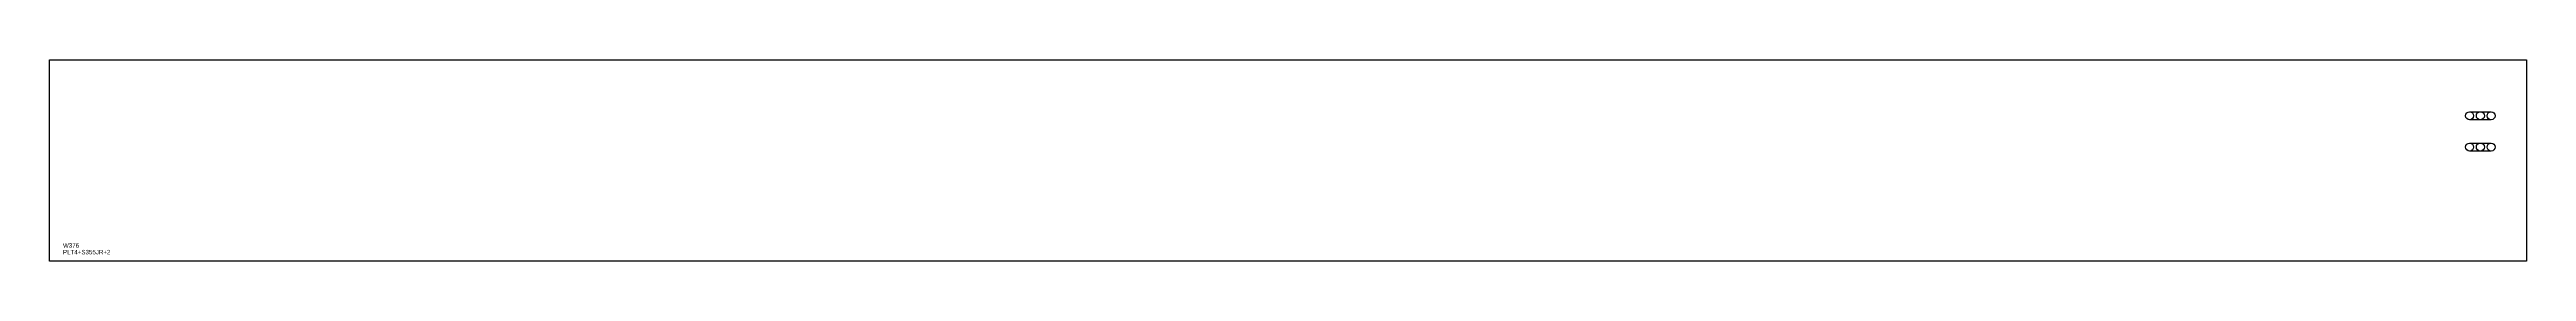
# Model space of a CAD drawing. Extents: x 0 to 5526, y 0 to 450.
import ezdxf

# ---------------------------------------------------------------- set-up
doc = ezdxf.new("R2010")
doc.units = 0
for name, color, linetype in [('18', 7, 'CONTINUOUS'), ('CUT', 7, 'CONTINUOUS'), ('LAYOUT', 4, 'CONTINUOUS'), ('SCRIBE', 3, 'CONTINUOUS'), ('TEXT', 7, 'CONTINUOUS')]:
    doc.layers.add(name, color=color, linetype=linetype)

msp = doc.modelspace()

# ---------------------------------------------------------------- linework, layer by layer
at = {"layer": '18', "color": 7, "linetype": 'CONTINUOUS'}
for centre, radius in [((5399.02, 325), 9), ((5423.02, 325), 9), ((5447.02, 325), 9), ((5399.02, 255), 9), ((5423.02, 255), 9), ((5447.02, 255), 9), ((0, 0), 0), ((0, 0), 0)]:
    msp.add_circle(centre, radius, dxfattribs=at)
at = {"layer": 'CUT', "color": 7, "linetype": 'CONTINUOUS'}
msp.add_lwpolyline([(0, 0), (0, 450), (5525.85, 450), (5525.85, 0)], close=True, dxfattribs=at)
at = {"layer": 'LAYOUT', "color": 4, "linetype": 'CONTINUOUS'}
for points in [[(5399.02, 316, -1), (5399.02, 334), (5447.02, 334, -1), (5447.02, 316)], [(5399.02, 246, -1), (5399.02, 264), (5447.02, 264, -1), (5447.02, 246)]]:
    msp.add_lwpolyline(points, format="xyb", close=True, dxfattribs=at)

# ---------------------------------------------------------------- texts
at = {"layer": 'SCRIBE', "color": 3}
msp.add_text('W376', height=10, dxfattribs=at).set_placement((30, 30))
at = {"layer": 'TEXT', "color": 7}
msp.add_text('PLT4+S355JR+2', height=10, dxfattribs=at).set_placement((30, 15))

doc.saveas('drawing.dxf')
